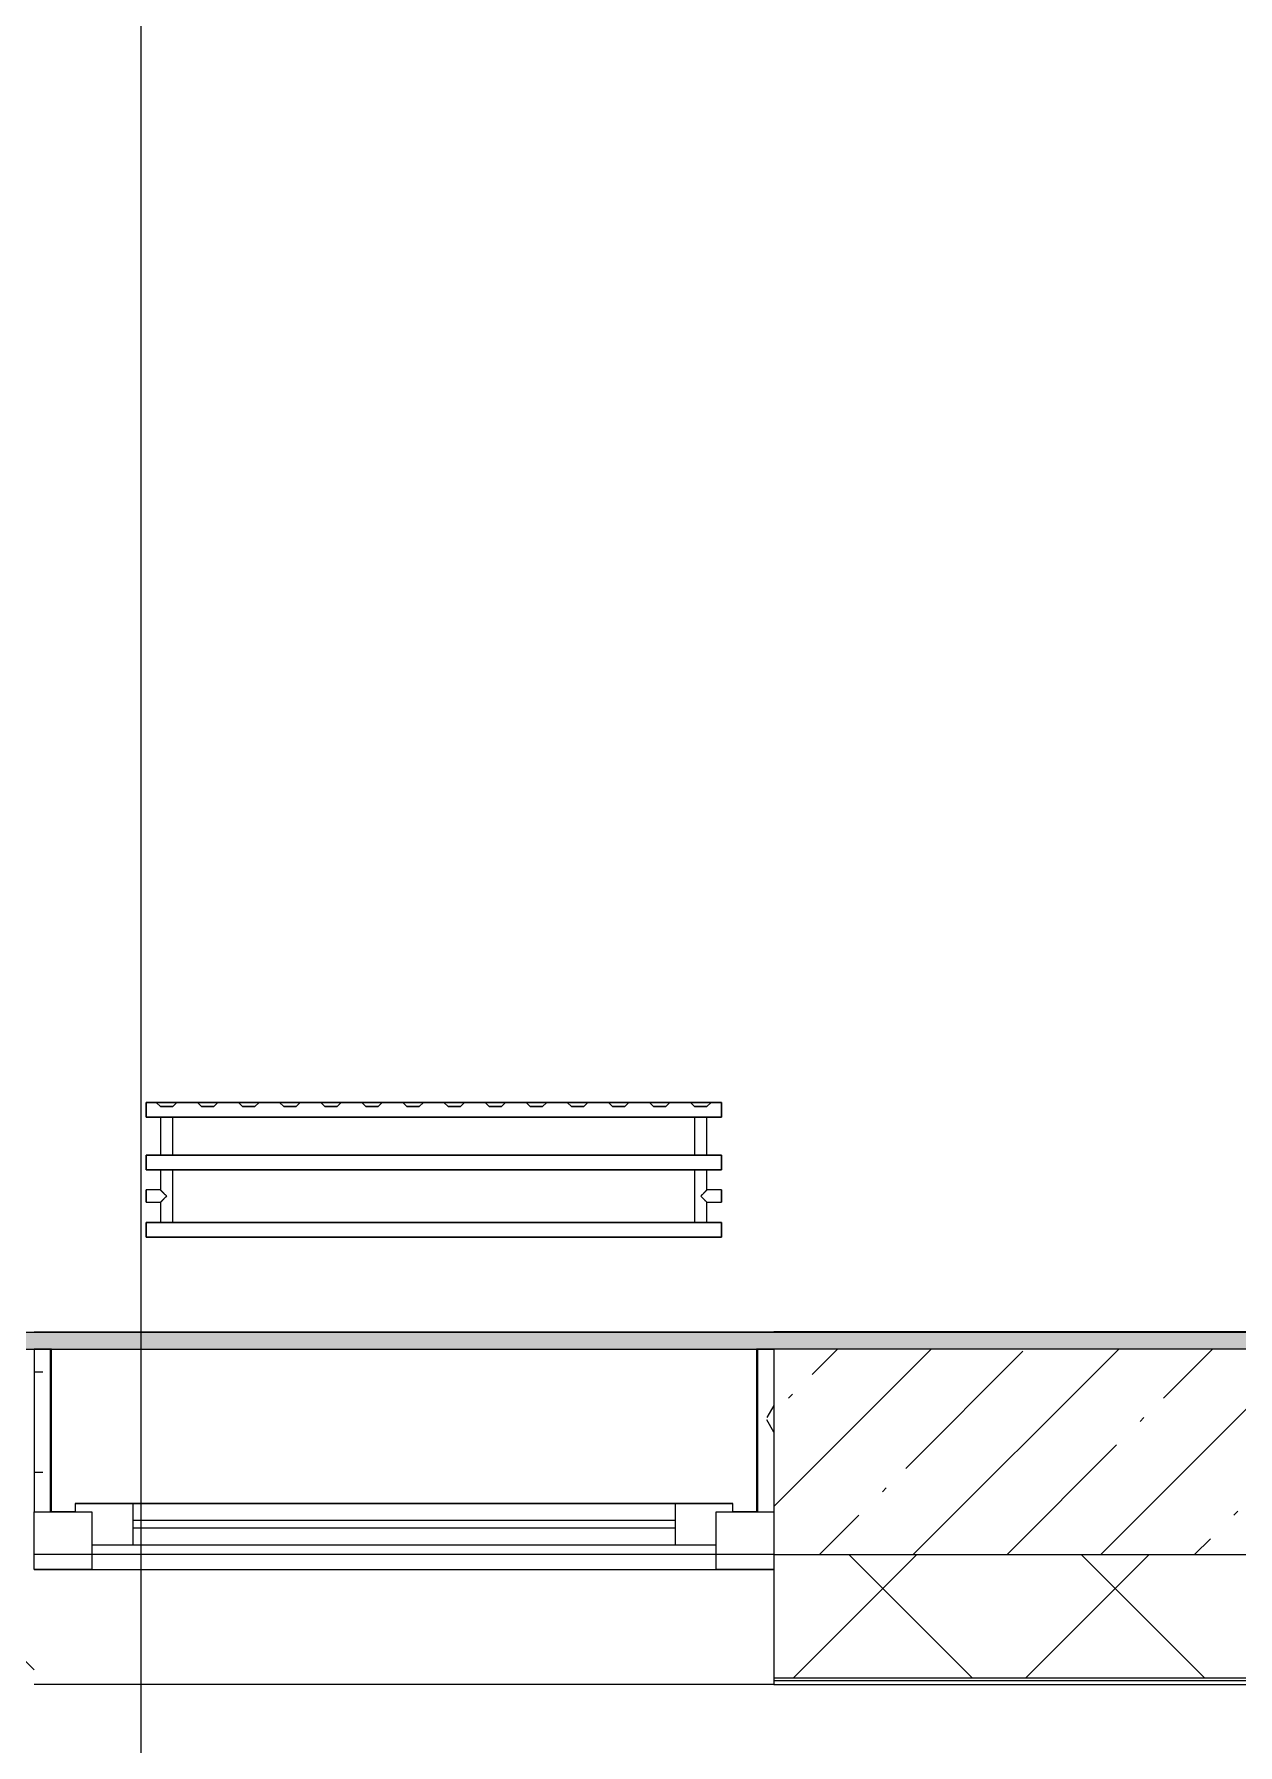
# Model space of a CAD drawing. Header units: millimetres. Extents: x -1113 to 415037, y -3642 to 354837.
# Drawn here: x 381957 to 383422, y -331 to 1749 of the extents above; entities that cross this region are included whole.
import ezdxf

# ---------------------------------------------------------------- set-up
doc = ezdxf.new("R2010")
doc.units = ezdxf.units.MM
for name, color, linetype, lineweight in [('A-FLOR', 7, 'Continuous', 9), ('A-GLAZ', 7, 'Continuous', 9), ('A-GLAZ-1', 7, 'Continuous', 5), ('A-WALL', 7, 'Continuous', 5), ('I-WALL', 7, 'Continuous', 5), ('S-COLS', 7, 'Continuous', 9), ('S-COLS-1', 7, 'Continuous', 5), ('Оси', 7, 'Continuous', 9)]:
    doc.layers.add(name, color=color, linetype=linetype, lineweight=lineweight)
for name, color, linetype, lineweight, true_color in [('A-WALL-1', 9, 'Continuous', 5, 0x808080), ('A-WALL-FNSH-1', 9, 'Continuous', 5, 0x808080), ('M-EQPM-1', 7, 'Continuous', 9, 0xb2b2b2)]:
    doc.layers.add(name, color=color, linetype=linetype, lineweight=lineweight, true_color=true_color)
pattern_1 = [(0, (289227.4, 1e-08), (243.84, 60.96), [20.117, -162.763, 20.117, -162.763, -975.36]), (0, (289227.4, 1e-08), (243.84, 60.96), [-365.76, 20.117, -345.643, 20.117, -162.763, -426.72]), (0, (289227.4, 1e-08), (243.84, 60.96), [-914.4, 20.117, -101.803, 20.117, -284.683]), (120, (289318.84, 30.48), (-174.71291, 180.691634), [20.117, -162.763, 20.117, -162.763, -975.36]), (120, (289318.84, 30.48), (-174.71291, 180.691634), [-365.76, 20.117, -345.643, 20.117, -162.763, -426.72]), (120, (289318.84, 30.48), (-174.71291, 180.691634), [-914.4, 20.117, -101.803, 20.117, -284.683]), (240, (289349.32, 152.4), (-69.12709, -241.651634), [20.117, -162.763, 20.117, -162.763, -975.36]), (240, (289349.32, 152.4), (-69.12709, -241.651634), [-365.76, 20.117, -345.643, 20.117, -162.763, -426.72]), (240, (289349.32, 152.4), (-69.12709, -241.651634), [-914.4, 20.117, -101.803, 20.117, -284.683])]

# ---------------------------------------------------------------- blocks, each defined once
blk = doc.blocks.new('BSC_Колонна _Прямоугольная - 250х900-V549-Объем проектирования 3 этажа')
at = {"layer": 'S-COLS-1'}
h = blk.add_hatch(dxfattribs=at)
h.set_pattern_fill('FP_98', color=256, style=0, pattern_type=2)
h.set_pattern_definition([(45, (-94080, -25), (-114.04925, 114.04925), []), (45, (-93965.95, -25), (-114.04925, 114.04925), [201.613, -40.323, 6.706, -33.617])])
h.paths.add_polyline_path([(-450, -125), (450, -125), (450, 125), (-450, 125), (-450, -19.7)])
for p, q in [((450, 125), (-450, 125)), ((-450, 125), (-450, -125)), ((450, -125), (450, 125)), ((-450, -125), (450, -125))]:
    blk.add_line(p, q, dxfattribs=at)
blk = doc.blocks.new('120_Окно_СКБ_1Ст - 120_Окно_СКБ_1Ст 900х2500_h_ с форточкой-V553-Объем проектирования 3 этажа')
at = {"layer": 'A-GLAZ'}
for p, q in [((-450, -127), (-450, -57)), ((-450, -57), (-380, -57)), ((-380, -57), (-380, -127)), ((380, -127), (380, -57)), ((380, -57), (450, -57)), ((450, -57), (450, -127)), ((380, -87), (-380, -87)), ((-380, -87), (-380, -127)), ((-330, -137), (-330, -87)), ((330, -137), (330, -87)), ((380, -127), (380, -87)), ((-380, -127), (-450, -127)), ((-380, -127), (-400, -127)), ((-400, -127), (-400, -137)), ((-400, -137), (400, -137)), ((400, -137), (-400, -137)), ((450, -127), (380, -127)), ((400, -127), (380, -127)), ((400, -137), (400, -127))]:
    blk.add_line(p, q, dxfattribs=at)
at = {"layer": 'A-GLAZ-1'}
for p, q in [((450, -57), (-450, -57)), ((-330, -107), (330, -107)), ((330, -117), (-330, -117)), ((-430, -127), (-400, -127)), ((400, -127), (430, -127))]:
    blk.add_line(p, q, dxfattribs=at)
blk = doc.blocks.new('radiator_prado_classic_z_tip_30_po exemplyaru - Classic Z Тип 30-300-V693-Объем проектирования 3 этажа')
at = {"layer": 'M-EQPM-1'}
for p, q in [((0, 228), (0, 210)), ((700, 228), (0, 228)), ((0, 210), (0, 228)), ((0, 228), (12.5, 228)), ((0, 210), (700, 210)), ((17.8, 210), (0, 210)), ((12.5, 228), (37.5, 228)), ((37.5, 228), (12.5, 228)), ((12.5, 228), (37.5, 228)), ((12.5, 228), (17.5, 223)), ((12.5, 228), (17.5, 223)), ((32.5, 223), (17.5, 223)), ((17.5, 223), (32.5, 223)), ((17.5, 210), (17.5, 164)), ((17.5, 210), (17.5, 164)), ((17.8, 210), (17.5, 210)), ((17.5, 210), (17.8, 210)), ((17.8, 210), (17.5, 210)), ((17.5, 210), (32.5, 210)), ((18.5, 210), (17.8, 210)), ((17.8, 210), (21.2, 210)), ((28.7, 210), (17.8, 210)), ((21.2, 210), (18.5, 210)), ((25, 210), (21.2, 210)), ((21.2, 210), (25, 210)), ((26.9, 210), (25, 210)), ((25, 210), (32.2, 210)), ((30.3, 210), (26.9, 210)), ((32.2, 210), (28.7, 210)), ((32.2, 210), (30.3, 210)), ((32.5, 210), (32.2, 210)), ((32.2, 210), (32.5, 210)), ((32.5, 210), (32.2, 210)), ((667.8, 210), (32.2, 210)), ((32.5, 223), (37.5, 228)), ((37.5, 228), (32.5, 223)), ((32.5, 164), (32.5, 210)), ((32.5, 164), (32.5, 210)), ((37.5, 228), (62.5, 228)), ((62.5, 228), (87.5, 228)), ((87.5, 228), (62.5, 228)), ((62.5, 228), (87.5, 228)), ((62.5, 228), (67.5, 223)), ((62.5, 228), (67.5, 223)), ((82.5, 223), (67.5, 223)), ((67.5, 223), (82.5, 223)), ((82.5, 223), (87.5, 228)), ((87.5, 228), (82.5, 223)), ((87.5, 228), (112.5, 228)), ((112.5, 228), (137.5, 228)), ((137.5, 228), (112.5, 228)), ((112.5, 228), (137.5, 228)), ((112.5, 228), (117.5, 223)), ((112.5, 228), (117.5, 223)), ((132.5, 223), (117.5, 223)), ((117.5, 223), (132.5, 223)), ((132.5, 223), (137.5, 228)), ((137.5, 228), (132.5, 223)), ((137.5, 228), (162.5, 228)), ((162.5, 228), (187.5, 228)), ((187.5, 228), (162.5, 228)), ((162.5, 228), (187.5, 228)), ((162.5, 228), (167.5, 223)), ((162.5, 228), (167.5, 223)), ((182.5, 223), (167.5, 223)), ((167.5, 223), (182.5, 223)), ((182.5, 223), (187.5, 228)), ((187.5, 228), (182.5, 223)), ((187.5, 228), (212.5, 228)), ((212.5, 228), (237.5, 228)), ((237.5, 228), (212.5, 228)), ((212.5, 228), (237.5, 228)), ((212.5, 228), (217.5, 223)), ((212.5, 228), (217.5, 223)), ((232.5, 223), (217.5, 223)), ((217.5, 223), (232.5, 223)), ((232.5, 223), (237.5, 228)), ((237.5, 228), (232.5, 223)), ((237.5, 228), (262.5, 228)), ((262.5, 228), (287.5, 228)), ((287.5, 228), (262.5, 228)), ((262.5, 228), (287.5, 228)), ((262.5, 228), (267.5, 223)), ((262.5, 228), (267.5, 223)), ((282.5, 223), (267.5, 223)), ((267.5, 223), (282.5, 223)), ((282.5, 223), (287.5, 228)), ((287.5, 228), (282.5, 223)), ((287.5, 228), (312.5, 228)), ((337.5, 228), (312.5, 228)), ((312.5, 228), (337.5, 228)), ((312.5, 228), (317.5, 223)), ((312.5, 228), (317.5, 223)), ((313, 228), (337.5, 228)), ((332.5, 223), (317.5, 223)), ((317.5, 223), (332.5, 223)), ((332.5, 223), (337.5, 228)), ((337.5, 228), (332.5, 223)), ((337.5, 228), (362.5, 228)), ((362.5, 228), (387.5, 228)), ((387.5, 228), (362.5, 228)), ((362.5, 228), (387.5, 228)), ((362.5, 228), (367.5, 223)), ((362.5, 228), (367.5, 223)), ((382.5, 223), (367.5, 223)), ((367.5, 223), (382.5, 223)), ((382.5, 223), (387.5, 228)), ((387.5, 228), (382.5, 223)), ((387.5, 228), (412.5, 228)), ((412.5, 228), (437.5, 228)), ((437.5, 228), (412.5, 228)), ((412.5, 228), (437.5, 228)), ((412.5, 228), (417.5, 223)), ((412.5, 228), (417.5, 223)), ((432.5, 223), (417.5, 223)), ((417.5, 223), (432.5, 223)), ((432.5, 223), (437.5, 228)), ((437.5, 228), (432.5, 223)), ((437.5, 228), (462.5, 228)), ((462.5, 228), (487.5, 228)), ((487.5, 228), (462.5, 228)), ((462.5, 228), (487.5, 228)), ((462.5, 228), (467.5, 223)), ((462.5, 228), (467.5, 223)), ((482.5, 223), (467.5, 223)), ((467.5, 223), (482.5, 223)), ((482.5, 223), (487.5, 228)), ((487.5, 228), (482.5, 223)), ((487.5, 228), (512.5, 228)), ((512.5, 228), (537.5, 228)), ((537.5, 228), (512.5, 228)), ((512.5, 228), (537.5, 228)), ((512.5, 228), (517.5, 223)), ((512.5, 228), (517.5, 223)), ((532.5, 223), (517.5, 223)), ((517.5, 223), (532.5, 223)), ((532.5, 223), (537.5, 228)), ((537.5, 228), (532.5, 223)), ((537.5, 228), (562.5, 228)), ((562.5, 228), (587.5, 228)), ((587.5, 228), (562.5, 228)), ((562.5, 228), (587.5, 228)), ((562.5, 228), (567.5, 223)), ((562.5, 228), (567.5, 223)), ((582.5, 223), (567.5, 223)), ((567.5, 223), (582.5, 223)), ((582.5, 223), (587.5, 228)), ((587.5, 228), (582.5, 223)), ((587.5, 228), (612.5, 228)), ((612.5, 228), (637.5, 228)), ((637.5, 228), (612.5, 228)), ((612.5, 228), (637.5, 228)), ((612.5, 228), (617.5, 223)), ((612.5, 228), (617.5, 223)), ((632.5, 223), (617.5, 223)), ((617.5, 223), (632.5, 223)), ((632.5, 223), (637.5, 228)), ((637.5, 228), (632.5, 223)), ((637.5, 228), (662.5, 228)), ((662.5, 228), (687.5, 228)), ((687.5, 228), (662.5, 228)), ((662.5, 228), (687.5, 228)), ((662.5, 228), (667.5, 223)), ((662.5, 228), (667.5, 223)), ((682.5, 223), (667.5, 223)), ((667.5, 223), (682.5, 223)), ((667.5, 210), (667.5, 164)), ((667.5, 210), (667.5, 164)), ((667.8, 210), (667.5, 210)), ((667.5, 210), (682.5, 210)), ((667.8, 210), (667.5, 210)), ((667.5, 210), (667.8, 210)), ((675, 210), (667.8, 210)), ((671.2, 210), (667.8, 210)), ((667.8, 210), (669.7, 210)), ((669.7, 210), (671.2, 210)), ((678.7, 210), (671.2, 210)), ((671.2, 210), (673.1, 210)), ((673.1, 210), (676.9, 210)), ((676.9, 210), (675, 210)), ((678.7, 210), (676.9, 210)), ((676.9, 210), (681.5, 210)), ((680.3, 210), (678.7, 210)), ((681.5, 210), (678.7, 210)), ((681.5, 210), (680.3, 210)), ((682.2, 210), (681.5, 210)), ((682.2, 210), (681.5, 210)), ((681.5, 210), (682.2, 210)), ((682.5, 210), (682.2, 210)), ((682.5, 210), (682.2, 210)), ((682.2, 210), (682.5, 210)), ((700, 210), (682.2, 210)), ((682.5, 223), (687.5, 228)), ((687.5, 228), (682.5, 223)), ((682.5, 164), (682.5, 210)), ((682.5, 164), (682.5, 210)), ((687.5, 228), (700, 228)), ((700, 210), (700, 228)), ((700, 228), (700, 210)), ((700, 164), (0, 164)), ((0, 164), (0, 146)), ((0, 146), (0, 164)), ((0, 164), (17.8, 164)), ((0, 146), (700, 146)), ((18.5, 146), (0, 146)), ((17.8, 164), (17.5, 164)), ((17.5, 164), (17.8, 164)), ((17.8, 164), (17.5, 164)), ((17.5, 164), (32.5, 164)), ((17.5, 146), (17.5, 121.5)), ((17.5, 146), (17.5, 121.5)), ((17.5, 146), (18.5, 146)), ((18.5, 146), (17.5, 146)), ((17.5, 146), (18.5, 146)), ((32.5, 146), (17.5, 146)), ((32.2, 164), (17.8, 164)), ((17.8, 164), (28.7, 164)), ((18.5, 164), (17.8, 164)), ((19.7, 164), (18.5, 164)), ((18.5, 146), (32.2, 146)), ((21.2, 146), (18.5, 146)), ((18.5, 146), (23.1, 146)), ((21.2, 164), (19.7, 164)), ((32.2, 146), (21.2, 146)), ((23.1, 164), (21.2, 164)), ((25, 164), (23.1, 164)), ((23.1, 146), (26.9, 146)), ((26.9, 164), (25, 164)), ((28.7, 164), (26.9, 164)), ((26.9, 146), (30.3, 146)), ((28.7, 164), (32.2, 164)), ((30.3, 164), (28.7, 164)), ((31.5, 164), (30.3, 164)), ((30.3, 146), (32.2, 146)), ((32.2, 164), (31.5, 164)), ((32.5, 164), (32.2, 164)), ((32.2, 164), (32.5, 164)), ((32.5, 164), (32.2, 164)), ((32.2, 164), (667.8, 164)), ((32.2, 146), (32.5, 146)), ((32.5, 146), (32.2, 146)), ((32.2, 146), (32.5, 146)), ((667.8, 146), (32.2, 146)), ((32.5, 82), (32.5, 146)), ((32.5, 82), (32.5, 146)), ((667.8, 164), (667.5, 164)), ((667.5, 164), (682.5, 164)), ((667.8, 164), (667.5, 164)), ((667.5, 164), (667.8, 164)), ((667.5, 146), (667.5, 82)), ((667.5, 146), (667.5, 82)), ((667.5, 146), (667.8, 146)), ((682.5, 146), (667.5, 146)), ((667.5, 146), (667.8, 146)), ((667.8, 146), (667.5, 146)), ((675, 164), (667.8, 164)), ((675, 164), (667.8, 164)), ((667.8, 164), (669.7, 164)), ((667.8, 146), (668.5, 146)), ((667.8, 146), (681.5, 146)), ((676.9, 146), (667.8, 146)), ((668.5, 146), (671.2, 146)), ((669.7, 164), (671.2, 164)), ((671.2, 164), (673.1, 164)), ((671.2, 146), (680.3, 146)), ((673.1, 164), (680.3, 164)), ((682.2, 164), (675, 164)), ((678.7, 164), (675, 164)), ((681.5, 146), (676.9, 146)), ((681.5, 164), (678.7, 164)), ((680.3, 164), (682.2, 164)), ((680.3, 146), (681.5, 146)), ((682.2, 164), (681.5, 164)), ((681.5, 146), (682.5, 146)), ((681.5, 146), (682.5, 146)), ((682.5, 146), (681.5, 146)), ((700, 146), (681.5, 146)), ((682.5, 164), (682.2, 164)), ((682.5, 164), (682.2, 164)), ((682.2, 164), (682.5, 164)), ((682.2, 164), (700, 164)), ((682.5, 121.5), (682.5, 146)), ((682.5, 121.5), (682.5, 146)), ((700, 146), (700, 164)), ((700, 164), (700, 146)), ((17.5, 121.5), (0, 121.5)), ((17.5, 121.5), (0, 121.5)), ((0, 121.5), (0, 120.5)), ((0, 106.5), (0, 121.5)), ((0, 120.5), (0, 107.5)), ((0, 120.5), (0, 119.3)), ((0, 114), (0, 120.5)), ((0, 120.5), (0, 120.5)), ((0, 119.3), (0, 117.8)), ((0, 117.8), (0, 114)), ((0, 114), (0, 110.3)), ((0, 107.5), (0, 114)), ((0, 110.3), (0, 108.7)), ((0, 108.7), (0, 107.5)), ((0, 107.5), (0, 106.5)), ((0, 107.5), (0, 107.5)), ((0, 106.5), (17.5, 106.5)), ((0, 106.5), (17.5, 106.5)), ((17.5, 106.5), (17.5, 82)), ((17.5, 106.5), (17.5, 82)), ((700, 121.5), (682.5, 121.5)), ((700, 121.5), (682.5, 121.5)), ((682.5, 82), (682.5, 106.5)), ((682.5, 106.5), (700, 106.5)), ((682.5, 82), (682.5, 106.5)), ((682.5, 106.5), (700, 106.5)), ((700, 121.5), (700, 106.5)), ((700, 120.5), (700, 121.5)), ((700, 121.5), (700, 120.5)), ((700, 120.5), (700, 121.5)), ((700, 107.5), (700, 120.5)), ((700, 120.5), (700, 107.5)), ((700, 119.3), (700, 120.5)), ((700, 114), (700, 119.3)), ((700, 110.3), (700, 114)), ((700, 107.5), (700, 110.3)), ((700, 106.5), (700, 107.5)), ((700, 107.5), (700, 106.5)), ((700, 106.5), (700, 107.5)), ((700, 82), (0, 82)), ((0, 82), (0, 64)), ((0, 64), (0, 82)), ((0, 82), (18.5, 82)), ((700, 64), (0, 64)), ((0, 64), (700, 64)), ((18.5, 82), (17.5, 82)), ((17.5, 82), (18.5, 82)), ((18.5, 82), (17.5, 82)), ((17.5, 82), (32.5, 82)), ((32.2, 82), (18.5, 82)), ((18.5, 82), (28.7, 82)), ((21.2, 82), (18.5, 82)), ((32.2, 82), (21.2, 82)), ((28.7, 82), (32.2, 82)), ((32.5, 82), (32.2, 82)), ((32.2, 82), (32.5, 82)), ((32.5, 82), (32.2, 82)), ((32.2, 82), (667.8, 82)), ((667.8, 82), (667.5, 82)), ((667.5, 82), (682.5, 82)), ((667.8, 82), (667.5, 82)), ((667.5, 82), (667.8, 82)), ((668.5, 82), (667.8, 82)), ((681.5, 82), (667.8, 82)), ((667.8, 82), (673.1, 82)), ((678.7, 82), (668.5, 82)), ((673.1, 82), (675, 82)), ((675, 82), (680.3, 82)), ((680.3, 82), (678.7, 82)), ((681.5, 82), (680.3, 82)), ((680.3, 82), (681.5, 82)), ((682.5, 82), (681.5, 82)), ((682.5, 82), (681.5, 82)), ((681.5, 82), (682.5, 82)), ((681.5, 82), (700, 82)), ((700, 64), (700, 82)), ((700, 82), (700, 64))]:
    blk.add_line(p, q, dxfattribs=at)
for points, knots in [([(18.5, 120.5), (18.4, 120.6), (18.3, 120.7), (18.1, 120.9), (17.9, 121.1), (17.8, 121.2), (17.7, 121.3), (17.5, 121.5), (17.5, 121.5), (17.5, 121.5)], [0.7142857, 0.7142857, 0.7142857, 0.7142857, 0.75, 0.7857143, 0.8214286, 0.8571429, 0.8928571, 0.9285714, 1, 1, 1, 1]), ([(17.5, 121.5), (17.5, 121.5), (17.5, 121.5), (17.7, 121.3), (17.8, 121.2), (17.9, 121.1), (18.1, 120.9), (18.3, 120.7), (18.4, 120.6), (18.5, 120.5)], [0, 0, 0, 0, 0.0714286, 0.1071429, 0.1428571, 0.1785714, 0.2142857, 0.25, 0.2857143, 0.2857143, 0.2857143, 0.2857143]), ([(17.5, 121.5), (17.5, 121.5), (17.5, 121.5), (17.7, 121.3), (17.8, 121.2), (17.9, 121.1), (18.1, 120.9), (18.3, 120.7), (18.4, 120.6), (18.5, 120.5)], [0, 0, 0, 0, 0.0714286, 0.1071429, 0.1428571, 0.1785714, 0.2142857, 0.25, 0.2857143, 0.2857143, 0.2857143, 0.2857143]), ([(25, 114), (24.5, 114.5), (23.6, 115.4), (22.4, 116.6), (21.6, 117.4), (21.1, 117.9), (20.8, 118.2), (20.5, 118.5), (20.2, 118.8), (19.8, 119.1), (19.6, 119.4), (19.3, 119.7), (19, 120), (18.7, 120.3), (18.5, 120.5), (18.3, 120.7), (18.1, 120.9), (17.9, 121.1), (17.8, 121.2), (17.7, 121.3), (17.5, 121.5), (17.5, 121.5), (17.5, 121.5)], [0, 0, 0, 0, 0.142857, 0.285714, 0.357143, 0.392857, 0.428571, 0.464286, 0.5, 0.535714, 0.571429, 0.607143, 0.642857, 0.678571, 0.714286, 0.75, 0.785714, 0.821429, 0.857143, 0.892857, 0.928571, 1, 1, 1, 1]), ([(17.5, 106.5), (17.5, 106.5), (17.5, 106.5), (17.7, 106.7), (17.8, 106.8), (17.9, 106.9), (18.1, 107.1), (18.3, 107.3), (18.5, 107.5), (18.7, 107.7), (19, 108), (19.3, 108.3), (19.6, 108.6), (19.8, 108.9), (20.3, 109.3), (20.7, 109.7), (21.1, 110.1), (21.6, 110.6), (22.4, 111.4), (23.6, 112.6), (24.5, 113.5), (25, 114)], [0, 0, 0, 0, 0.071429, 0.107143, 0.142857, 0.178571, 0.214286, 0.25, 0.285714, 0.321429, 0.357143, 0.392857, 0.428571, 0.464286, 0.5, 0.571429, 0.607143, 0.642857, 0.714286, 0.857143, 1, 1, 1, 1]), ([(17.5, 106.5), (17.5, 106.5), (17.5, 106.5), (17.7, 106.7), (17.8, 106.8), (17.9, 106.9), (18.1, 107.1), (18.3, 107.3), (18.4, 107.4), (18.5, 107.5)], [0, 0, 0, 0, 0.0714286, 0.1071429, 0.1428571, 0.1785714, 0.2142857, 0.25, 0.2857143, 0.2857143, 0.2857143, 0.2857143]), ([(18.5, 107.5), (18.4, 107.4), (18.3, 107.3), (18.1, 107.1), (17.9, 106.9), (17.8, 106.8), (17.7, 106.7), (17.5, 106.5), (17.5, 106.5), (17.5, 106.5)], [0.7142857, 0.7142857, 0.7142857, 0.7142857, 0.75, 0.7857143, 0.8214286, 0.8571429, 0.8928571, 0.9285714, 1, 1, 1, 1]), ([(18.5, 107.5), (18.4, 107.4), (18.3, 107.3), (18.1, 107.1), (17.9, 106.9), (17.8, 106.8), (17.7, 106.7), (17.5, 106.5), (17.5, 106.5), (17.5, 106.5)], [0.7142857, 0.7142857, 0.7142857, 0.7142857, 0.75, 0.7857143, 0.8214286, 0.8571429, 0.8928571, 0.9285714, 1, 1, 1, 1]), ([(22.1, 116.9), (21.9, 117.1), (21.6, 117.4), (21.1, 117.9), (20.8, 118.2), (20.5, 118.5), (20.2, 118.8), (19.9, 119.2), (19.7, 119.3), (19.6, 119.4)], [0.2857143, 0.2857143, 0.2857143, 0.2857143, 0.3571429, 0.3928571, 0.4285714, 0.4642857, 0.5, 0.5357143, 0.5714286, 0.5714286, 0.5714286, 0.5714286]), ([(19.6, 119.4), (19.7, 119.3), (19.9, 119.2), (20.3, 118.7), (20.7, 118.3), (21.1, 117.9), (21.6, 117.4), (21.9, 117.1), (22.1, 116.9)], [0.4285714, 0.4285714, 0.4285714, 0.4285714, 0.4642857, 0.5, 0.5714286, 0.6071429, 0.6428571, 0.7142857, 0.7142857, 0.7142857, 0.7142857]), ([(19.6, 119.4), (19.7, 119.3), (19.8, 119.1), (20.3, 118.7), (20.7, 118.3), (21.1, 117.9), (21.6, 117.4), (21.9, 117.1), (22.1, 116.9)], [0.4285714, 0.4285714, 0.4285714, 0.4285714, 0.4642857, 0.5, 0.5714286, 0.6071429, 0.6428571, 0.7142857, 0.7142857, 0.7142857, 0.7142857]), ([(19.6, 108.6), (19.7, 108.7), (19.9, 108.8), (20.3, 109.3), (20.7, 109.7), (21.1, 110.1), (21.6, 110.6), (21.9, 110.9), (22.1, 111.1)], [0.4285714, 0.4285714, 0.4285714, 0.4285714, 0.4642857, 0.5, 0.5714286, 0.6071429, 0.6428571, 0.7142857, 0.7142857, 0.7142857, 0.7142857]), ([(22.1, 111.1), (21.9, 110.9), (21.6, 110.6), (21.1, 110.1), (20.8, 109.8), (20.5, 109.5), (20.2, 109.2), (19.9, 108.8), (19.7, 108.7), (19.6, 108.6)], [0.2857143, 0.2857143, 0.2857143, 0.2857143, 0.3571429, 0.3928571, 0.4285714, 0.4642857, 0.5, 0.5357143, 0.5714286, 0.5714286, 0.5714286, 0.5714286]), ([(22.1, 111.1), (21.9, 110.9), (21.6, 110.6), (21.1, 110.1), (20.8, 109.8), (20.5, 109.5), (20.2, 109.2), (19.8, 108.9), (19.7, 108.7), (19.6, 108.6)], [0.2857143, 0.2857143, 0.2857143, 0.2857143, 0.3571429, 0.3928571, 0.4285714, 0.4642857, 0.5, 0.5357143, 0.5714286, 0.5714286, 0.5714286, 0.5714286]), ([(675, 114), (675.5, 114.5), (676.4, 115.4), (677.6, 116.6), (678.4, 117.4), (678.9, 117.9), (679.2, 118.2), (679.5, 118.5), (679.8, 118.8), (680.1, 119.2), (680.4, 119.4), (680.7, 119.7), (681, 120), (681.3, 120.3), (681.5, 120.5), (681.7, 120.7), (681.9, 120.9), (682.1, 121.1), (682.2, 121.2), (682.3, 121.3), (682.5, 121.5), (682.5, 121.5), (682.5, 121.5)], [0, 0, 0, 0, 0.142857, 0.285714, 0.357143, 0.392857, 0.428571, 0.464286, 0.5, 0.535714, 0.571429, 0.607143, 0.642857, 0.678571, 0.714286, 0.75, 0.785714, 0.821429, 0.857143, 0.892857, 0.928571, 1, 1, 1, 1]), ([(682.5, 106.5), (682.5, 106.5), (682.5, 106.5), (682.3, 106.7), (682.2, 106.8), (682.1, 106.9), (681.9, 107.1), (681.7, 107.3), (681.5, 107.5), (681.3, 107.7), (681, 108), (680.7, 108.3), (680.4, 108.6), (680.1, 108.8), (679.7, 109.3), (679.3, 109.7), (678.9, 110.1), (678.4, 110.6), (677.6, 111.4), (676.4, 112.6), (675.5, 113.5), (675, 114)], [0, 0, 0, 0, 0.071429, 0.107143, 0.142857, 0.178571, 0.214286, 0.25, 0.285714, 0.321429, 0.357143, 0.392857, 0.428571, 0.464286, 0.5, 0.571429, 0.607143, 0.642857, 0.714286, 0.857143, 1, 1, 1, 1]), ([(680.4, 119.4), (680.3, 119.3), (680.1, 119.2), (679.7, 118.7), (679.3, 118.3), (678.9, 117.9), (678.4, 117.4), (678.1, 117.1), (677.9, 116.9)], [0.4285714, 0.4285714, 0.4285714, 0.4285714, 0.4642857, 0.5, 0.5714286, 0.6071429, 0.6428571, 0.7142857, 0.7142857, 0.7142857, 0.7142857]), ([(677.9, 116.9), (678.1, 117.1), (678.4, 117.4), (678.9, 117.9), (679.2, 118.2), (679.5, 118.5), (679.8, 118.8), (680.1, 119.2), (680.3, 119.3), (680.4, 119.4)], [0.2857143, 0.2857143, 0.2857143, 0.2857143, 0.3571429, 0.3928571, 0.4285714, 0.4642857, 0.5, 0.5357143, 0.5714286, 0.5714286, 0.5714286, 0.5714286]), ([(679.2, 118.2), (679.1, 118.1), (678.9, 117.9), (678.4, 117.4), (678.1, 117.1), (677.9, 116.9)], [0.5714286, 0.5714286, 0.5714286, 0.5714286, 0.6071429, 0.6428571, 0.7142857, 0.7142857, 0.7142857, 0.7142857]), ([(677.9, 111.1), (678.1, 110.9), (678.4, 110.6), (678.9, 110.1), (679.2, 109.8), (679.5, 109.5), (679.8, 109.2), (680.1, 108.8), (680.3, 108.7), (680.4, 108.6)], [0.2857143, 0.2857143, 0.2857143, 0.2857143, 0.3571429, 0.3928571, 0.4285714, 0.4642857, 0.5, 0.5357143, 0.5714286, 0.5714286, 0.5714286, 0.5714286]), ([(677.9, 111.1), (678.1, 110.9), (678.4, 110.6), (678.9, 110.1), (679.1, 109.9), (679.2, 109.8)], [0.2857143, 0.2857143, 0.2857143, 0.2857143, 0.3571429, 0.3928571, 0.4285714, 0.4285714, 0.4285714, 0.4285714]), ([(679.2, 109.8), (679.1, 109.9), (678.9, 110.1), (678.4, 110.6), (678.1, 110.9), (677.9, 111.1)], [0.5714286, 0.5714286, 0.5714286, 0.5714286, 0.6071429, 0.6428571, 0.7142857, 0.7142857, 0.7142857, 0.7142857]), ([(680.4, 119.4), (680.3, 119.3), (680.1, 119.2), (679.7, 118.7), (679.4, 118.4), (679.2, 118.2)], [0.4285714, 0.4285714, 0.4285714, 0.4285714, 0.4642857, 0.5, 0.5714286, 0.5714286, 0.5714286, 0.5714286]), ([(680.4, 108.6), (680.3, 108.7), (680.1, 108.8), (679.7, 109.3), (679.4, 109.6), (679.2, 109.8)], [0.4285714, 0.4285714, 0.4285714, 0.4285714, 0.4642857, 0.5, 0.5714286, 0.5714286, 0.5714286, 0.5714286]), ([(682.5, 121.5), (682.5, 121.5), (682.5, 121.5), (682.3, 121.3), (682.2, 121.2), (682.1, 121.1), (681.9, 120.9), (681.7, 120.7), (681.6, 120.6), (681.5, 120.5)], [0, 0, 0, 0, 0.0714286, 0.1071429, 0.1428571, 0.1785714, 0.2142857, 0.25, 0.2857143, 0.2857143, 0.2857143, 0.2857143]), ([(682.5, 121.5), (682.5, 121.5), (682.5, 121.5), (682.3, 121.3), (682.2, 121.2), (682.1, 121.1), (681.9, 120.9), (681.7, 120.7), (681.6, 120.6), (681.5, 120.5)], [0, 0, 0, 0, 0.0714286, 0.1071429, 0.1428571, 0.1785714, 0.2142857, 0.25, 0.2857143, 0.2857143, 0.2857143, 0.2857143]), ([(681.5, 120.5), (681.6, 120.6), (681.7, 120.7), (681.9, 120.9), (682.1, 121.1), (682.2, 121.2), (682.3, 121.3), (682.5, 121.5), (682.5, 121.5), (682.5, 121.5)], [0.7142857, 0.7142857, 0.7142857, 0.7142857, 0.75, 0.7857143, 0.8214286, 0.8571429, 0.8928571, 0.9285714, 1, 1, 1, 1]), ([(681.5, 107.5), (681.6, 107.4), (681.7, 107.3), (681.9, 107.1), (682.1, 106.9), (682.2, 106.8), (682.3, 106.7), (682.5, 106.5), (682.5, 106.5), (682.5, 106.5)], [0.7142857, 0.7142857, 0.7142857, 0.7142857, 0.75, 0.7857143, 0.8214286, 0.8571429, 0.8928571, 0.9285714, 1, 1, 1, 1]), ([(681.5, 107.5), (681.6, 107.4), (681.7, 107.3), (681.9, 107.1), (682.1, 106.9), (682.2, 106.8), (682.3, 106.7), (682.5, 106.5), (682.5, 106.5), (682.5, 106.5)], [0.7142857, 0.7142857, 0.7142857, 0.7142857, 0.75, 0.7857143, 0.8214286, 0.8571429, 0.8928571, 0.9285714, 1, 1, 1, 1]), ([(682.5, 106.5), (682.5, 106.5), (682.5, 106.5), (682.3, 106.7), (682.2, 106.8), (682.1, 106.9), (681.9, 107.1), (681.7, 107.3), (681.6, 107.4), (681.5, 107.5)], [0, 0, 0, 0, 0.0714286, 0.1071429, 0.1428571, 0.1785714, 0.2142857, 0.25, 0.2857143, 0.2857143, 0.2857143, 0.2857143])]:
    blk.add_open_spline(points, degree=3, knots=knots, dxfattribs=at)
for points in [[(19.6, 119.4), (19.5, 119.5), (19.3, 119.7), (19, 120), (18.7, 120.3), (18.6, 120.4), (18.5, 120.5)], [(18.5, 120.5), (18.6, 120.4), (18.7, 120.3), (19, 120), (19.3, 119.7), (19.5, 119.5), (19.6, 119.4)], [(18.5, 120.5), (18.6, 120.4), (18.7, 120.3), (19, 120), (19.3, 119.7), (19.5, 119.5), (19.6, 119.4)], [(18.5, 107.5), (18.6, 107.6), (18.7, 107.7), (19, 108), (19.3, 108.3), (19.5, 108.5), (19.6, 108.6)], [(19.6, 108.6), (19.5, 108.5), (19.3, 108.3), (19, 108), (18.7, 107.7), (18.6, 107.6), (18.5, 107.5)], [(19.6, 108.6), (19.5, 108.5), (19.3, 108.3), (19, 108), (18.7, 107.7), (18.6, 107.6), (18.5, 107.5)], [(25, 114), (24.5, 114.5), (23.6, 115.4), (22.6, 116.4), (22.1, 116.9)], [(22.1, 116.9), (22.6, 116.4), (23.6, 115.4), (24.5, 114.5), (25, 114)], [(22.1, 116.9), (22.6, 116.4), (23.6, 115.4), (24.5, 114.5), (25, 114)], [(22.1, 111.1), (22.6, 111.6), (23.6, 112.6), (24.5, 113.5), (25, 114)], [(25, 114), (24.5, 113.5), (23.6, 112.6), (22.6, 111.6), (22.1, 111.1)], [(25, 114), (24.5, 113.5), (23.6, 112.6), (22.6, 111.6), (22.1, 111.1)], [(677.9, 116.9), (677.4, 116.4), (676.4, 115.4), (675.5, 114.5), (675, 114)], [(677.9, 116.9), (677.4, 116.4), (676.4, 115.4), (675.5, 114.5), (675, 114)], [(675, 114), (675.5, 114.5), (676.4, 115.4), (677.4, 116.4), (677.9, 116.9)], [(675, 114), (675.5, 113.5), (676.4, 112.6), (677.4, 111.6), (677.9, 111.1)], [(675, 114), (675.5, 113.5), (676.4, 112.6), (677.4, 111.6), (677.9, 111.1)], [(677.9, 111.1), (677.4, 111.6), (676.4, 112.6), (675.5, 113.5), (675, 114)], [(679.2, 109.8), (679.3, 109.7), (679.5, 109.5), (679.8, 109.2), (680.1, 108.8), (680.3, 108.7), (680.4, 108.6)], [(681.5, 120.5), (681.4, 120.4), (681.3, 120.3), (681, 120), (680.7, 119.7), (680.5, 119.5), (680.4, 119.4)], [(681.5, 120.5), (681.4, 120.4), (681.3, 120.3), (681, 120), (680.7, 119.7), (680.5, 119.5), (680.4, 119.4)], [(680.4, 119.4), (680.5, 119.5), (680.7, 119.7), (681, 120), (681.3, 120.3), (681.4, 120.4), (681.5, 120.5)], [(680.4, 108.6), (680.5, 108.5), (680.7, 108.3), (681, 108), (681.3, 107.7), (681.4, 107.6), (681.5, 107.5)], [(680.4, 108.6), (680.5, 108.5), (680.7, 108.3), (681, 108), (681.3, 107.7), (681.4, 107.6), (681.5, 107.5)], [(681.5, 107.5), (681.4, 107.6), (681.3, 107.7), (681, 108), (680.7, 108.3), (680.5, 108.5), (680.4, 108.6)]]:
    blk.add_open_spline(points, degree=3, dxfattribs=at)

msp = doc.modelspace()

# ---------------------------------------------------------------- hatches: boundary and pattern name
at = {"layer": 'A-WALL'}
h = msp.add_hatch(dxfattribs=at)
h.set_pattern_fill('FP_24', color=256, style=0, pattern_type=2)
h.set_pattern_definition([(45, (289227.4, 1e-08), (-141.42136, 141.42136), []), (135, (289227.4, 1e-08), (-141.42136, -141.42136), [])])
h.paths.add_polyline_path([(414304.5, -250), (414307.4, -250), (414307.4, -100), (412957.4, -100), (412957.4, -250), (414057.4, -250)])
h.paths.add_polyline_path([(410357.4, -250), (410657.4, -250), (410657.4, -100), (409457.4, -100), (409457.4, -250), (409600.9, -250)])
h.paths.add_polyline_path([(408513.1, -250), (408557.4, -250), (408557.4, -100), (407157.4, -100), (407157.4, -250), (408057.4, -250)])
h.paths.add_polyline_path([(406257.4, -250), (406257.4, -100), (405207.4, -100), (405207.4, -250)])
h.paths.add_polyline_path([(401986.4, -250), (402907.4, -250), (402907.4, -100), (401757.4, -100), (401757.4, -250)])
h.paths.add_polyline_path([(399957.4, -250), (400857.4, -250), (400857.4, -100), (399957.4, -100), (399957.4, -231.5)])
h.paths.add_polyline_path([(396547.6, -250), (397257.4, -250), (397257.4, -100), (396357.4, -100), (396357.4, -250)])
h.paths.add_polyline_path([(398998.4, -250), (399057.4, -250), (399057.4, -100), (398157.4, -100), (398157.4, -250), (398995.1, -250)])
h.paths.add_polyline_path([(395457.4, -250), (395457.4, -100), (394407.4, -100), (394407.4, -250), (394930, -250)])
h.paths.add_polyline_path([(390057.4, -250), (392107.4, -250), (392107.4, -100), (390057.4, -100)])
h.paths.add_polyline_path([(386757.6, -250), (387357.4, -250), (387357.4, -100), (386307.4, -100), (386307.4, -250)])
h.paths.add_polyline_path([(388933.1, -250), (389157.4, -250), (389157.4, -100), (388257.4, -100), (388257.4, -250)])
h.paths.add_polyline_path([(378512.5, -250), (380257.4, -250), (380257.4, -100), (378437.4, -100), (378437.4, -250), (378500.9, -250)])
h.paths.add_polyline_path([(381157.4, -250), (381957.4, -250), (381957.4, -100), (381157.4, -100)])
h.paths.add_polyline_path([(384007.4, -250), (384007.4, -100), (382857.4, -100), (382857.4, -250), (383804.8, -250)])
at = {"layer": 'I-WALL'}
h = msp.add_hatch(dxfattribs=at)
h.set_pattern_fill('FP_191', color=256, style=0, pattern_type=2)
h.set_pattern_definition(pattern_1)
h.paths.add_polyline_path([(388933.1, 150), (396337.4, 150.3), (396336.4, 170), (381278.4, 170), (381278.4, 150), (388257.4, 150)])
h = msp.add_hatch(dxfattribs=at)
h.set_pattern_fill('FP_191', color=256, style=0, pattern_type=2)
h.set_pattern_definition(pattern_1)
h.paths.add_polyline_path([(381977.4, -48), (381977.4, 150), (381957.4, 150), (381957.4, -48)])
h = msp.add_hatch(dxfattribs=at)
h.set_pattern_fill('FP_191', color=256, style=0, pattern_type=2)
h.set_pattern_definition(pattern_1)
h.paths.add_polyline_path([(382837.4, -48), (382857.4, -48), (382857.4, 149.8), (382837.4, 149.8), (382837.4, 7.2)])

# ---------------------------------------------------------------- linework, layer by layer
at = {"layer": 'A-FLOR'}
msp.add_line((383776.9, 170), (382836.9, 170), dxfattribs=at)
at = {"layer": 'A-WALL'}
for p, q in [((382857.4, -258), (381957.4, -258)), ((382857.4, -250), (384007.4, -250)), ((382857.4, -253), (384007.4, -253))]:
    msp.add_line(p, q, dxfattribs=at)
at = {"layer": 'A-WALL-1'}
for p, q in [((396337.4, 170), (381277.4, 170)), ((381277.4, 150), (382857.4, 150)), ((381977.4, 150), (381957.4, 150)), ((381957.4, 150), (381957.4, -48)), ((381977.4, -48), (381977.4, 150)), ((382857.4, 149.8), (382837.4, 149.8)), ((382837.4, 149.8), (382837.4, -48)), ((381957.4, -48), (381977.4, -48)), ((382837.4, -48), (382857.4, -48)), ((382857.4, -100), (382857.4, -250))]:
    msp.add_line(p, q, dxfattribs=at)
at = {"layer": 'A-WALL-FNSH-1'}
for p, q in [((384007.4, 171), (382857.4, 171)), ((382857.4, 171), (382857.4, 170)), ((381978.4, 150), (381977.4, 150)), ((381978.4, -48), (381978.4, 150)), ((382837.4, 149.8), (382836.4, 149.8)), ((382836.4, 149.8), (382836.4, -48)), ((381977.4, -48), (381978.4, -48)), ((382836.4, -48), (382837.4, -48)), ((382857.4, -250), (382857.4, -258)), ((382857.4, -258), (384007.4, -258))]:
    msp.add_line(p, q, dxfattribs=at)
at = {"layer": 'I-WALL'}
for p, q in [((381957.4, 171), (382857.4, 171)), ((382857.4, -100), (381957.4, -100))]:
    msp.add_line(p, q, dxfattribs=at)
at = {"layer": 'Оси'}
msp.add_lwpolyline([(382087.4, -1906.3), (382087.4, 3093.7), (382087.4, 16915.1), (382087.4, 21915.1)], dxfattribs=at)

# ---------------------------------------------------------------- block references
at = {"layer": 'A-GLAZ', "color": 3, "rotation": 180}
msp.add_blockref('120_Окно_СКБ_1Ст - 120_Окно_СКБ_1Ст 900х2500_h_ с форточкой-V553-Объем проектирования 3 этажа', (382407.4, -175), dxfattribs=at)
at = {"layer": 'M-EQPM-1'}
msp.add_blockref('radiator_prado_classic_z_tip_30_po exemplyaru - Classic Z Тип 30-300-V693-Объем проектирования 3 этажа', (382093.5, 222), dxfattribs=at)
at = {"layer": 'S-COLS'}
msp.add_blockref('BSC_Колонна _Прямоугольная - 250х900-V549-Объем проектирования 3 этажа', (383307.4, 25), dxfattribs=at)

doc.saveas('drawing.dxf')
